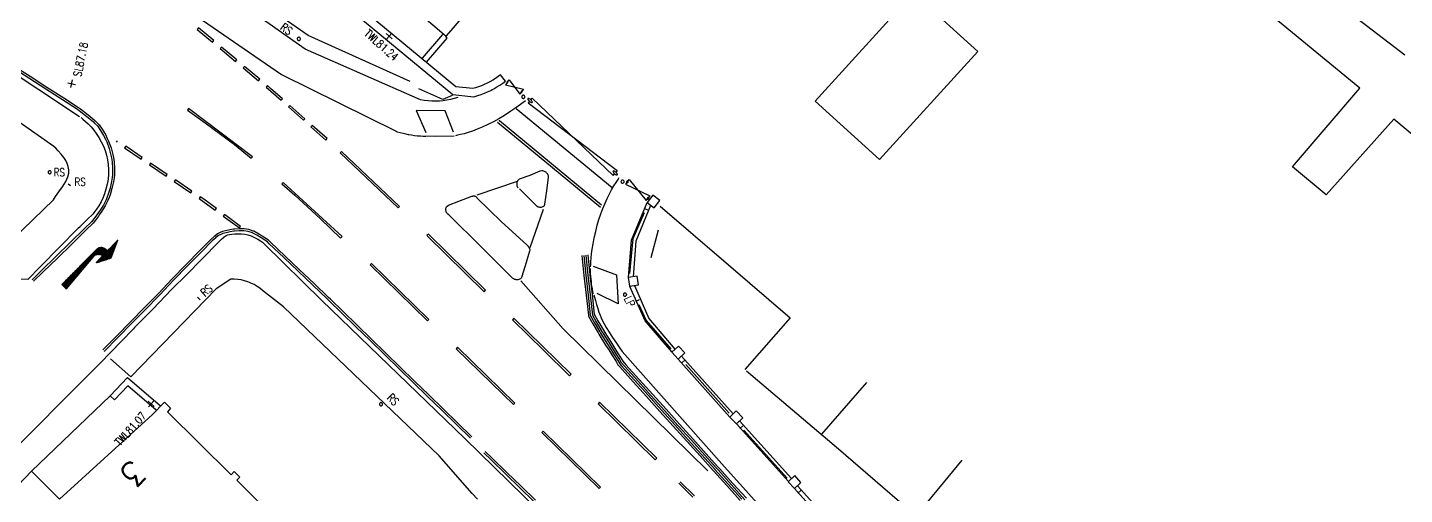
# Model space of a CAD drawing. Extents: x 427500 to 429848, y 434500 to 436505.
# Drawn here: x 429644.7 to 429713.6, y 434741.2 to 434764.6 of the extents above; entities that cross this region are included whole.
import ezdxf

# ---------------------------------------------------------------- set-up
doc = ezdxf.new("R2010")
doc.units = 0
doc.layers.get('0').update_dxf_attribs({"color": 222})
doc.layers.add('LPTIP_Ex_Base', color=8, linetype='Continuous')
doc.styles.add('MtXpl_Romans', font='romans__.ttf')
doc.styles.get("Standard").update_dxf_attribs({"font": 'romans.shx'})

# ---------------------------------------------------------------- blocks, each defined once
blk = doc.blocks.new('MH_LINE')
at = {"color": 0, "linetype": 'ByBlock', "flags": 128}
blk.add_lwpolyline([(-0.5, 0), (0.5, 0)], dxfattribs=at)
blk = doc.blocks.new('FENCE_UP')
at = {"color": 0, "linetype": 'ByBlock', "flags": 128}
blk.add_lwpolyline([(0, 0.5), (0, -0.5)], dxfattribs=at)
blk = doc.blocks.new('GATE')
at = {"color": 0, "linetype": 'ByBlock', "flags": 128}
for points in [[(-0.450902, 0), (-0.451904, 0.007014), (-0.455912, 0.014028), (-0.460922, 0.019038), (-0.467936, 0.023046), (-0.475952, 0.024048), (-0.482966, 0.023046), (-0.48998, 0.019038), (-0.49499, 0.014028), (-0.498998, 0.007014), (-0.5, 0), (-0.498998, -0.007014), (-0.49499, -0.014028), (-0.48998, -0.019038), (-0.482966, -0.023046), (-0.475952, -0.024048), (-0.467936, -0.023046), (-0.460922, -0.019038), (-0.455912, -0.014028), (-0.451904, -0.007014)], [(-0.475952, 0.024048), (-0.475952, 0.078156), (0.475952, -0.078156), (0.475952, -0.024048)], [(-0.475952, -0.024048), (-0.475952, -0.078156), (0.475952, 0.078156), (0.475952, 0.024048)], [(-0.450902, 0), (-0.451904, -0.007014)], [(0.5, 0), (0.498998, 0.007014), (0.49499, 0.014028), (0.48998, 0.019038), (0.482966, 0.023046), (0.475952, 0.024048), (0.467936, 0.023046), (0.460922, 0.019038), (0.455912, 0.014028), (0.451904, 0.007014), (0.450902, 0), (0.451904, -0.007014), (0.455912, -0.014028), (0.460922, -0.019038), (0.467936, -0.023046), (0.475952, -0.024048), (0.482966, -0.023046), (0.48998, -0.019038), (0.49499, -0.014028), (0.498998, -0.007014)], [(0.5, 0), (0.498998, -0.007014)]]:
    blk.add_lwpolyline(points, dxfattribs=at)
blk = doc.blocks.new('CIRCL')
at = {"color": 0, "linetype": 'ByBlock', "flags": 128}
for points in [[(0.5, 0), (0.475, 0.154), (0.404, 0.293), (0.293, 0.404), (0.154, 0.475), (0, 0.5), (-0.154, 0.475), (-0.293, 0.404), (-0.404, 0.293), (-0.475, 0.154), (-0.5, 0), (-0.475, -0.154), (-0.404, -0.293), (-0.293, -0.404), (-0.154, -0.475), (0, -0.5), (0.154, -0.475), (0.293, -0.404), (0.404, -0.293), (0.475, -0.154)], [(0.5, 0), (0.475, -0.154)]]:
    blk.add_lwpolyline(points, dxfattribs=at)
blk = doc.blocks.new('MH_ARROW_4')
at = {"color": 0, "linetype": 'ByBlock', "flags": 128}
for points in [[(-0.5, -0.010678), (-0.266291, 0.079733)], [(-0.302615, 0.003094), (-0.5, -0.010678)], [(-0.320178, 0.001896), (-0.467768, 0.001896)], [(-0.19534, 0.004391), (-0.461381, 0.004391)], [(-0.196238, 0.006886), (-0.454895, 0.006886)], [(-0.197036, 0.00938), (-0.448408, 0.00938)], [(-0.17618, 0.011875), (-0.442022, 0.011875)], [(-0.140255, 0.01427), (-0.435535, 0.01427)], [(-0.104231, 0.016865), (-0.429049, 0.016865)], [(-0.068307, 0.019359), (-0.422662, 0.019359)], [(-0.072598, 0.021754), (-0.416176, 0.021754)], [(-0.08098, 0.024349), (-0.409789, 0.024349)], [(-0.089263, 0.026844), (-0.403303, 0.026844)], [(-0.097645, 0.029338), (-0.396817, 0.029338)], [(-0.106027, 0.031833), (-0.39043, 0.031833)], [(-0.11431, 0.034328), (-0.383944, 0.034328)], [(-0.122692, 0.036723), (-0.377457, 0.036723)], [(-0.130975, 0.039218), (-0.371071, 0.039218)], [(-0.139357, 0.041812), (-0.364584, 0.041812)], [(-0.14764, 0.044307), (-0.358098, 0.044307)], [(-0.156022, 0.046802), (-0.351711, 0.046802)], [(-0.164305, 0.049296), (-0.345225, 0.049296)], [(-0.172687, 0.051791), (-0.338838, 0.051791)], [(-0.18097, 0.054286), (-0.332352, 0.054286)], [(-0.189352, 0.056781), (-0.325866, 0.056781)], [(-0.197635, 0.059276), (-0.319479, 0.059276)], [(-0.206017, 0.06177), (-0.312993, 0.06177)], [(-0.2144, 0.064265), (-0.306506, 0.064265)], [(-0.294531, -0.022553), (-0.302615, 0.003094)], [(-0.194442, 0.001896), (-0.302215, 0.001896)], [(-0.222682, 0.06676), (-0.30012, 0.06676)], [(-0.231065, 0.069255), (-0.293633, 0.069255)], [(-0.239347, 0.071749), (-0.287147, 0.071749)], [(-0.24773, 0.074244), (-0.28076, 0.074244)], [(-0.256012, 0.076639), (-0.274274, 0.076639)], [(-0.264395, 0.079234), (-0.267887, 0.079234)], [(-0.266291, 0.079733), (-0.065013, 0.019559)], [(-0.065013, 0.019559), (-0.197435, 0.010378)], [(-0.197435, 0.010378), (-0.19045, -0.00968)], [(-0.117603, -0.049097), (0.495709, 0.020158)], [(0.497006, 0.001896), (0.333649, 0.001896)], [(0.496807, 0.004391), (0.355703, 0.004391)], [(0.496607, 0.006886), (0.377857, 0.006886)], [(0.496507, 0.00938), (0.39991, 0.00938)], [(0.496308, 0.011875), (0.422064, 0.011875)], [(0.496108, 0.01427), (0.444117, 0.01427)], [(0.495909, 0.016865), (0.466271, 0.016865)], [(0.495809, 0.019359), (0.488424, 0.019359)], [(0.495709, 0.020158), (0.5, -0.041413)], [(-0.464075, -0.008083), (-0.493613, -0.008083)], [(-0.428051, -0.005588), (-0.487127, -0.005588)], [(-0.392127, -0.003094), (-0.48074, -0.003094)], [(-0.356102, -0.000699), (-0.474254, -0.000699)], [(-0.193544, -0.000699), (-0.301417, -0.000699)], [(-0.192745, -0.003094), (-0.300619, -0.003094)], [(-0.191847, -0.005588), (-0.29992, -0.005588)], [(-0.190949, -0.008083), (-0.299122, -0.008083)], [(-0.189352, -0.010578), (-0.298324, -0.010578)], [(-0.186558, -0.013073), (-0.297525, -0.013073)], [(-0.183764, -0.015567), (-0.296727, -0.015567)], [(-0.18097, -0.018062), (-0.295929, -0.018062)], [(-0.178076, -0.020557), (-0.29513, -0.020557)], [(-0.285351, -0.04281), (-0.294531, -0.022553)], [(-0.175282, -0.023151), (-0.294332, -0.023151)], [(-0.172488, -0.025546), (-0.293134, -0.025546)], [(-0.169694, -0.028041), (-0.292037, -0.028041)], [(-0.165203, -0.030536), (-0.290939, -0.030536)], [(-0.160413, -0.033031), (-0.289841, -0.033031)], [(-0.155623, -0.035525), (-0.288644, -0.035525)], [(-0.150833, -0.03812), (-0.287546, -0.03812)], [(-0.145345, -0.040515), (-0.286448, -0.040515)], [(-0.267688, -0.06187), (-0.285351, -0.04281)], [(-0.137262, -0.04301), (-0.285251, -0.04301)], [(-0.129079, -0.045504), (-0.282856, -0.045504)], [(-0.120896, -0.047999), (-0.280561, -0.047999)], [(0.331155, -0.050494), (-0.278266, -0.050494)], [(0.285051, -0.052989), (-0.275871, -0.052989)], [(0.239048, -0.055483), (-0.273575, -0.055483)], [(0.193045, -0.057978), (-0.27128, -0.057978)], [(0.146941, -0.060573), (-0.268985, -0.060573)], [(-0.23805, -0.077338), (-0.267688, -0.06187)], [(0.100938, -0.062968), (-0.265492, -0.062968)], [(0.054935, -0.065463), (-0.260703, -0.065463)], [(0.008831, -0.067957), (-0.255913, -0.067957)], [(-0.037172, -0.070452), (-0.251123, -0.070452)], [(-0.083175, -0.072947), (-0.246333, -0.072947)], [(-0.129279, -0.075442), (-0.241543, -0.075442)], [(-0.207015, -0.079733), (-0.23805, -0.077338)], [(-0.175282, -0.077936), (-0.229169, -0.077936)], [(0.5, -0.041413), (-0.207015, -0.079733)], [(-0.19045, -0.00968), (-0.169195, -0.02854)], [(-0.169195, -0.02854), (-0.146842, -0.040116)], [(-0.146842, -0.040116), (-0.117603, -0.049097)], [(0.377158, -0.047999), (-0.108522, -0.047999)], [(0.423161, -0.045504), (-0.086468, -0.045504)], [(0.469265, -0.04301), (-0.064315, -0.04301)], [(0.4999, -0.040515), (-0.042261, -0.040515)], [(0.4998, -0.03812), (-0.020108, -0.03812)], [(0.499601, -0.035525), (0.001946, -0.035525)], [(0.499401, -0.033031), (0.024099, -0.033031)], [(0.499202, -0.030536), (0.046253, -0.030536)], [(0.499102, -0.028041), (0.068307, -0.028041)], [(0.498902, -0.025546), (0.09046, -0.025546)], [(0.498703, -0.023151), (0.112514, -0.023151)], [(0.498503, -0.020557), (0.134667, -0.020557)], [(0.498403, -0.018062), (0.156721, -0.018062)], [(0.498204, -0.015567), (0.178874, -0.015567)], [(0.498004, -0.013073), (0.200928, -0.013073)], [(0.497904, -0.010578), (0.223082, -0.010578)], [(0.497705, -0.008083), (0.245235, -0.008083)], [(0.497505, -0.005588), (0.267289, -0.005588)], [(0.497306, -0.003094), (0.289442, -0.003094)], [(0.497206, -0.000699), (0.311496, -0.000699)]]:
    blk.add_lwpolyline(points, dxfattribs=at)
at = {"color": 0}
blk.add_point((-0.5, -0.010578), dxfattribs=at)
blk = doc.blocks.new('SPOT')
at = {"color": 0, "linetype": 'ByBlock', "flags": 128}
for points in [[(-0.5, 0), (0.5, 0)], [(0, 0.5), (0, -0.5)]]:
    blk.add_lwpolyline(points, dxfattribs=at)

msp = doc.modelspace()

# ---------------------------------------------------------------- linework, layer by layer
at = {"layer": 'LPTIP_Ex_Base', "color": 251, "true_color": 0x636466}
for p, q in [((429711.35, 434761.55), (429691.53, 434777.86)), ((429713.6, 434763.2), (429706.3, 434768.8)), ((429684.121, 434760.907), (429689.028, 434766.308)), ((429689.028, 434766.308), (429692.242, 434763.387)), ((429692.242, 434763.387), (429687.335, 434757.987)), ((429707.98, 434757.62), (429711.35, 434761.55)), ((429687.335, 434757.987), (429684.121, 434760.907)), ((429713.05, 434760), (429709.66, 434756.22)), ((429735.9, 434740.71), (429713.05, 434760)), ((429709.66, 434756.22), (429707.98, 434757.62)), ((429625.55, 434724.934), (429648.379, 434747.784)), ((429648.379, 434747.784), (429648.379, 434747.784)), ((429648.379, 434747.784), (429648.379, 434747.784)), ((429648.876, 434746.158), (429644.95, 434742.384)), ((429646.35, 434740.984), (429650.999, 434745.225)), ((429644.95, 434742.384), (429640.35, 434737.584)), ((429644.95, 434742.384), (429646.35, 434740.984))]:
    msp.add_line(p, q, dxfattribs=at)
at = {"layer": 'LPTIP_Ex_Base', "color": 251, "true_color": 0x636466, "flags": 128}
for points in [[(429666.762, 434765.435), (429666.03, 434764.576), (429665.663, 434764.145), (429665.568, 434764.226), (429656.723, 434771.789), (429649.374, 434778.093), (429650.322, 434779.15)], [(429647.471, 434776.586), (429666.002, 434761.231), (429667.049, 434761.121), (429667.251, 434761.178), (429667.418, 434761.232), (429667.582, 434761.294), (429667.744, 434761.362), (429667.901, 434761.437), (429667.977, 434761.476), (429668.059, 434761.52), (429668.21, 434761.608), (429668.358, 434761.702), (429668.501, 434761.803), (429668.638, 434761.907), (429668.394, 434762.225), (429668.265, 434762.126), (429668.135, 434762.035), (429668.001, 434761.949), (429667.863, 434761.869), (429667.79, 434761.83), (429667.724, 434761.796), (429667.58, 434761.727), (429667.434, 434761.665), (429667.285, 434761.61), (429667.134, 434761.56), (429667.014, 434761.527), (429666.164, 434761.616), (429648.048, 434776.626)], [(429637.274, 434775.552), (429647.261, 434769.048), (429652.165, 434765.872), (429657.435, 434762.239), (429663.172, 434759.394), (429663.232, 434759.361), (429663.374, 434759.324), (429663.516, 434759.29), (429663.659, 434759.259), (429663.772, 434759.237), (429663.802, 434759.232), (429663.946, 434759.208), (429664.091, 434759.188), (429664.236, 434759.172), (429664.382, 434759.159), (429664.528, 434759.149), (429664.674, 434759.143)], [(429663.879, 434761.878), (429658.773, 434764.178), (429653.923, 434767.568), (429648.976, 434770.875), (429645.387, 434773.157), (429647.271, 434775.373)], [(429627.761, 434772.776), (429628.899, 434772.097), (429634.385, 434768.695), (429643.213, 434762.86), (429647.338, 434760.13)], [(429666.258, 434761.087), (429666.078, 434761.031), (429665.894, 434760.985), (429665.709, 434760.949), (429665.606, 434760.933), (429665.522, 434760.922), (429665.334, 434760.905), (429665.145, 434760.898), (429664.956, 434760.9), (429664.768, 434760.913), (429664.581, 434760.935), (429664.394, 434760.968), (429658.621, 434763.507), (429653.398, 434767.197), (429646.517, 434771.691), (429645.604, 434770.434)], [(429653.989, 434763.85), (429654.053, 434763.927), (429653.287, 434764.57), (429653.223, 434764.493), (429653.989, 434763.85)], [(429665.487, 434764.24), (429664.467, 434763.051)], [(429664.697, 434762.845), (429665.718, 434764.058), (429665.663, 434764.145)], [(429655.138, 434762.886), (429655.202, 434762.962), (429654.436, 434763.605), (429654.372, 434763.529), (429655.138, 434762.886)], [(429644.034, 434762.69), (429644.873, 434762.147), (429645.713, 434761.604), (429646.553, 434761.061), (429647.3, 434760.578), (429647.391, 434760.51), (429647.783, 434760.215), (429648.101, 434759.946), (429648.171, 434759.872), (429648.32, 434759.715), (429648.477, 434759.495), (429648.638, 434759.228), (429648.735, 434759.035), (429648.801, 434758.905), (429648.924, 434758.571), (429649.015, 434758.222), (429649.04, 434758.072), (429649.074, 434757.869), (429649.1, 434757.535), (429649.091, 434757.199), (429649.072, 434757.062), (429649.043, 434756.857), (429648.967, 434756.53), (429648.871, 434756.216), (429648.823, 434756.085), (429648.764, 434755.923), (429648.633, 434755.653), (429648.467, 434755.389), (429648.332, 434755.203), (429648.292, 434755.149), (429648.138, 434754.948), (429648.025, 434754.798), (429647.668, 434754.448), (429646.953, 434753.749), (429646.238, 434753.05), (429645.522, 434752.351), (429645.05, 434751.89), (429645.05, 434751.89)], [(429643.992, 434753.982), (429646.039, 434755.965), (429646.151, 434756.126), (429646.317, 434756.356), (429646.499, 434756.62), (429646.66, 434756.882), (429646.764, 434757.109), (429646.803, 434757.295), (429646.803, 434757.465), (429646.773, 434757.624), (429646.721, 434757.777), (429646.655, 434757.928), (429646.559, 434758.088), (429646.426, 434758.253), (429646.283, 434758.409), (429646.155, 434758.541), (429646.067, 434758.635), (429641.172, 434762.047)], [(429643.979, 434762.606), (429644.819, 434762.063), (429645.659, 434761.52), (429646.499, 434760.977), (429647.24, 434760.498), (429647.331, 434760.43), (429647.718, 434760.138), (429648.037, 434759.869), (429648.098, 434759.804), (429648.238, 434759.657), (429648.395, 434759.437), (429648.552, 434759.176), (429648.646, 434758.99), (429648.707, 434758.871), (429648.831, 434758.536), (429648.918, 434758.197), (429648.942, 434758.055), (429648.974, 434757.861), (429649.001, 434757.527), (429648.991, 434757.202), (429648.973, 434757.076), (429648.945, 434756.879), (429648.87, 434756.553), (429648.776, 434756.245), (429648.73, 434756.119), (429648.674, 434755.967), (429648.543, 434755.697), (429648.382, 434755.442), (429648.251, 434755.262), (429648.213, 434755.21), (429648.059, 434755.009), (429647.945, 434754.858), (429647.598, 434754.519), (429646.883, 434753.82), (429646.168, 434753.122), (429645.452, 434752.423), (429644.98, 434751.961), (429644.98, 434751.961)], [(429656.286, 434761.921), (429656.351, 434761.998), (429655.585, 434762.641), (429655.521, 434762.564), (429656.286, 434761.921)], [(429657.42, 434760.941), (429657.486, 434761.016), (429656.899, 434761.538), (429656.734, 434761.676), (429656.669, 434761.6), (429657.42, 434760.941)], [(429665.978, 434761.182), (429665.513, 434760.985), (429664.302, 434761.513)], [(429658.542, 434759.945), (429658.608, 434760.02), (429657.86, 434760.684), (429657.794, 434760.609), (429658.542, 434759.945)], [(429669.639, 434760.917), (429669.458, 434760.789), (429669.201, 434760.605), (429668.901, 434760.394), (429668.592, 434760.186), (429668.305, 434760.009), (429668.033, 434759.862), (429667.755, 434759.727), (429667.481, 434759.604), (429667.222, 434759.495), (429666.989, 434759.403), (429666.775, 434759.328), (429666.574, 434759.27), (429666.395, 434759.226), (429666.247, 434759.192), (429666.138, 434759.166)], [(429647.43, 434760.074), (429647.517, 434759.995), (429647.64, 434759.887), (429647.783, 434759.757), (429647.928, 434759.609), (429648.061, 434759.449), (429648.185, 434759.273), (429648.313, 434759.079), (429648.435, 434758.87), (429648.544, 434758.653), (429648.631, 434758.432), (429648.697, 434758.205), (429648.748, 434757.967), (429648.783, 434757.725), (429648.799, 434757.48), (429648.797, 434757.239), (429648.772, 434756.996), (429648.725, 434756.746), (429648.661, 434756.499), (429648.588, 434756.265), (429648.511, 434756.053), (429648.42, 434755.855), (429648.31, 434755.667), (429648.199, 434755.497), (429648.101, 434755.355), (429648.032, 434755.253), (429647.716, 434754.964), (429647.353, 434754.608)], [(429652.801, 434760.533), (429652.743, 434760.452), (429653.63, 434759.814), (429655.084, 434758.723), (429655.932, 434758.043), (429655.994, 434758.121), (429652.801, 434760.533)], [(429666.043, 434759.354), (429665.63, 434760.42), (429664.177, 434760.436), (429664.659, 434759.328)], [(429673.442, 434755.687), (429668.337, 434759.919)], [(429669.18, 434760.534), (429673.964, 434756.582)], [(429659.664, 434758.95), (429659.73, 434759.024), (429658.982, 434759.688), (429658.916, 434759.613), (429659.664, 434758.95)], [(429673.392, 434755.579), (429670.993, 434757.561), (429668.237, 434759.829)], [(429649.187, 434758.839), (429649.243, 434758.921), (429649.243, 434758.921)], [(429650.428, 434757.996), (429650.484, 434758.079), (429649.657, 434758.64), (429649.601, 434758.558), (429650.428, 434757.996)], [(429666.065, 434759.148), (429665.147, 434759.128), (429664.712, 434759.146)], [(429660.442, 434758.383), (429660.373, 434758.311), (429663.276, 434755.558), (429663.344, 434755.631), (429660.442, 434758.383)], [(429651.669, 434757.153), (429651.725, 434757.236), (429650.898, 434757.798), (429650.842, 434757.715), (429651.669, 434757.153)], [(429669.341, 434756.508), (429669.734, 434756.115), (429670.143, 434755.709), (429670.195, 434755.663), (429670.23, 434755.638), (429670.268, 434755.617), (429670.309, 434755.603), (429670.343, 434755.596), (429670.351, 434755.594), (429670.394, 434755.592), (429670.437, 434755.596), (429670.479, 434755.606), (429670.52, 434755.622), (429670.557, 434755.644), (429670.591, 434755.67), (429670.612, 434755.746), (429670.71, 434756.415), (429670.781, 434757.097), (429670.782, 434757.16), (429670.768, 434757.201), (429670.748, 434757.241), (429670.724, 434757.277), (429670.696, 434757.311), (429670.664, 434757.341), (429670.653, 434757.349), (429670.628, 434757.366), (429670.589, 434757.387), (429670.548, 434757.403), (429670.506, 434757.414), (429670.462, 434757.42), (429670.356, 434757.391), (429669.856, 434757.18), (429669.329, 434757.001), (429669.266, 434756.94), (429669.242, 434756.906), (429669.223, 434756.868), (429669.209, 434756.829), (429669.201, 434756.788), (429669.199, 434756.762), (429669.199, 434756.747), (429669.202, 434756.705), (429669.212, 434756.664), (429669.226, 434756.625), (429669.246, 434756.589), (429669.271, 434756.555)], [(429652.91, 434756.311), (429652.966, 434756.393), (429652.139, 434756.955), (429652.083, 434756.872), (429652.91, 434756.311)], [(429657.527, 434756.834), (429657.461, 434756.758), (429658.112, 434756.188), (429659.392, 434755.004), (429660.399, 434754.048), (429660.468, 434754.121), (429657.527, 434756.834)], [(429669.217, 434756.883), (429667.211, 434756.187)], [(429672.896, 434752.601), (429672.902, 434752.714), (429672.908, 434752.866), (429672.919, 434753.053), (429672.938, 434753.265), (429672.971, 434753.496), (429673.019, 434753.758), (429673.078, 434754.056), (429673.148, 434754.372), (429673.225, 434754.686), (429673.309, 434754.979), (429673.403, 434755.255), (429673.508, 434755.527), (429673.618, 434755.789), (429673.729, 434756.035), (429673.836, 434756.259), (429673.945, 434756.467), (429674.059, 434756.663), (429674.169, 434756.837), (429674.263, 434756.982), (429674.329, 434757.087)], [(429654.131, 434755.444), (429654.191, 434755.524), (429653.556, 434755.992), (429653.38, 434756.113), (429653.323, 434756.03), (429654.131, 434755.444)], [(429674.792, 434752.083), (429674.936, 434753.944), (429675.714, 434755.82)], [(429655.338, 434754.553), (429655.397, 434754.634), (429654.593, 434755.227), (429654.534, 434755.147), (429655.338, 434754.553)], [(429669.869, 434753.569), (429670.545, 434755.491)], [(429675.577, 434755.309), (429674.996, 434754.003), (429674.831, 434752.269)], [(429675.894, 434755.68), (429675.152, 434753.892), (429675.015, 434752.116)], [(429675.74, 434755.675), (429675.74, 434755.675)], [(429676.364, 434755.651), (429679.779, 434752.708), (429682.866, 434750.052), (429680.606, 434747.466)], [(429645.373, 434752.611), (429645.429, 434752.653), (429646.317, 434753.552), (429647.298, 434754.556), (429647.353, 434754.608)], [(429666.964, 434744.105), (429666.247, 434744.803), (429665.531, 434745.5), (429664.814, 434746.198), (429664.098, 434746.895), (429663.381, 434747.593), (429662.664, 434748.29), (429661.948, 434748.988), (429661.231, 434749.685), (429660.515, 434750.383), (429659.883, 434750.998), (429659.797, 434751.08), (429659.073, 434751.769), (429658.348, 434752.459), (429657.624, 434753.148), (429656.9, 434753.838), (429656.792, 434753.94), (429656.656, 434754.028), (429656.475, 434754.149), (429656.263, 434754.281), (429656.053, 434754.39), (429656.03, 434754.401), (429655.811, 434754.477), (429655.579, 434754.51), (429655.333, 434754.515), (429655.088, 434754.497), (429655.041, 434754.49), (429654.851, 434754.461), (429654.648, 434754.416), (429654.49, 434754.373), (429654.369, 434754.329), (429654.249, 434754.261), (429654.105, 434754.15), (429654.093, 434754.14), (429653.901, 434753.972), (429653.377, 434753.437), (429652.677, 434752.723), (429651.977, 434752.009), (429651.735, 434751.762), (429651.29, 434751.28), (429651.206, 434751.189), (429650.592, 434750.566), (429649.891, 434749.853), (429649.189, 434749.141), (429648.508, 434748.45), (429648.508, 434748.45)], [(429666.894, 434744.034), (429666.178, 434744.731), (429665.461, 434745.429), (429664.744, 434746.126), (429664.028, 434746.824), (429663.311, 434747.521), (429662.595, 434748.219), (429661.878, 434748.916), (429661.162, 434749.614), (429660.445, 434750.311), (429659.814, 434750.926), (429659.728, 434751.007), (429659.004, 434751.697), (429658.279, 434752.386), (429657.555, 434753.076), (429656.831, 434753.766), (429656.738, 434753.856), (429656.602, 434753.944), (429656.419, 434754.066), (429656.21, 434754.196), (429656.007, 434754.301), (429655.997, 434754.307), (429655.779, 434754.382), (429655.565, 434754.411), (429655.332, 434754.415), (429655.095, 434754.397), (429655.056, 434754.391), (429654.873, 434754.364), (429654.67, 434754.318), (429654.516, 434754.276), (429654.403, 434754.235), (429654.299, 434754.175), (429654.166, 434754.071), (429654.159, 434754.064), (429653.973, 434753.902), (429653.448, 434753.367), (429652.748, 434752.653), (429652.048, 434751.939), (429651.808, 434751.694), (429651.364, 434751.212), (429651.278, 434751.119), (429650.664, 434750.496), (429649.962, 434749.783), (429649.26, 434749.071), (429648.58, 434748.38), (429648.58, 434748.38)], [(429652.015, 434751.539), (429652.655, 434752.169), (429654.304, 434753.866), (429654.436, 434753.99), (429654.581, 434754.102), (429654.682, 434754.17), (429654.764, 434754.207), (429654.85, 434754.228), (429654.962, 434754.247), (429655.106, 434754.263), (429655.267, 434754.268), (429655.437, 434754.262), (429655.606, 434754.242), (429655.767, 434754.209), (429655.927, 434754.152), (429656.093, 434754.073), (429656.251, 434753.986), (429656.388, 434753.905), (429656.491, 434753.844), (429656.577, 434753.759), (429659.458, 434750.918), (429666.605, 434744.014), (429673.949, 434736.834)], [(429664.783, 434754.24), (429664.712, 434754.169), (429667.565, 434751.365), (429667.635, 434751.436), (429664.783, 434754.24)], [(429672.451, 434753.171), (429672.56, 434752.177), (429672.67, 434751.183), (429672.78, 434750.189), (429672.789, 434750.137), (429673.001, 434749.754), (429673.273, 434749.298), (429673.308, 434749.24), (429673.645, 434748.694), (429673.799, 434748.447), (429673.95, 434748.204), (429674.163, 434747.863), (429674.262, 434747.706), (429674.352, 434747.605), (429675.021, 434746.862), (429675.689, 434746.118), (429676.358, 434745.375), (429677.027, 434744.631), (429677.696, 434743.888), (429678.365, 434743.145), (429679.022, 434742.414), (429679.034, 434742.401), (429679.704, 434741.659), (429680.374, 434740.917)], [(429672.55, 434753.182), (429672.66, 434752.188), (429672.769, 434751.194), (429672.879, 434750.2), (429672.877, 434750.185), (429673.089, 434749.802), (429673.359, 434749.35), (429673.393, 434749.293), (429673.73, 434748.746), (429673.884, 434748.5), (429674.035, 434748.257), (429674.248, 434747.916), (429674.347, 434747.759), (429674.426, 434747.672), (429675.095, 434746.929), (429675.764, 434746.185), (429676.433, 434745.442), (429677.101, 434744.698), (429677.77, 434743.955), (429678.439, 434743.212), (429679.096, 434742.481), (429679.108, 434742.468), (429679.778, 434741.726), (429680.448, 434740.984)], [(429672.65, 434753.193), (429672.759, 434752.199), (429672.869, 434751.205), (429672.984, 434750.198), (429672.987, 434750.193), (429673.175, 434749.852), (429673.478, 434749.345), (429673.49, 434749.326), (429673.815, 434748.799), (429674.016, 434748.476), (429674.12, 434748.31), (429674.332, 434747.97), (429674.422, 434747.827), (429674.584, 434747.645), (429675.253, 434746.902), (429675.922, 434746.159), (429676.591, 434745.415), (429677.26, 434744.672), (429677.929, 434743.928), (429678.597, 434743.185), (429679.17, 434742.548), (429679.267, 434742.442), (429679.937, 434741.699), (429680.607, 434740.957)], [(429672.749, 434753.204), (429672.859, 434752.21), (429672.968, 434751.216), (429673.071, 434750.247), (429673.074, 434750.241), (429673.261, 434749.903), (429673.564, 434749.396), (429673.575, 434749.379), (429673.899, 434748.852), (429674.101, 434748.529), (429674.205, 434748.362), (429674.417, 434748.022), (429674.507, 434747.88), (429674.659, 434747.712), (429675.328, 434746.969), (429675.996, 434746.226), (429676.665, 434745.482), (429677.334, 434744.739), (429678.003, 434743.995), (429678.672, 434743.252), (429679.244, 434742.615), (429679.341, 434742.509), (429680.011, 434741.766), (429680.681, 434741.024)], [(429645.373, 434752.611), (429644.759, 434751.983), (429641.53, 434752.081), (429641.214, 434751.769)], [(429661.946, 434752.773), (429661.877, 434752.701), (429664.74, 434749.908), (429664.81, 434749.98), (429661.946, 434752.773)], [(429673.029, 434751.253), (429673.005, 434751.378), (429672.983, 434751.504), (429672.963, 434751.63), (429672.946, 434751.757), (429672.93, 434751.884), (429672.921, 434751.968), (429672.917, 434752.011), (429672.905, 434752.138), (429672.896, 434752.265), (429672.889, 434752.393), (429672.884, 434752.521)], [(429673.027, 434752.644), (429674.187, 434752.202), (429674.269, 434750.765), (429673.217, 434751.28)], [(429667.237, 434740.98), (429666.973, 434741.271), (429665.321, 434743.147), (429657.536, 434750.61), (429656.5, 434751.427), (429656.364, 434751.534), (429656.221, 434751.631), (429656.072, 434751.717), (429655.916, 434751.793), (429655.842, 434751.824), (429655.756, 434751.857), (429655.591, 434751.909), (429655.423, 434751.95), (429655.252, 434751.978), (429655.08, 434751.995), (429654.908, 434751.999), (429654.184, 434751.506), (429649.902, 434747.108), (429648.899, 434748.003)], [(429669.403, 434751.907), (429671.523, 434749.499), (429678.758, 434742.399)], [(429676.95, 434748.352), (429675.619, 434749.899), (429674.848, 434751.632)], [(429675.081, 434751.669), (429675.808, 434750.016), (429677.105, 434748.487)], [(429652.015, 434751.539), (429651.964, 434751.491), (429650.997, 434750.481), (429650.1, 434749.57), (429650.044, 434749.506)], [(429673.058, 434751.203), (429673.091, 434751.085), (429673.137, 434750.918), (429673.192, 434750.723), (429673.252, 434750.525), (429673.313, 434750.345), (429673.371, 434750.192), (429673.427, 434750.05), (429673.49, 434749.908), (429673.568, 434749.752), (429673.67, 434749.572), (429673.814, 434749.34), (429673.996, 434749.066), (429674.185, 434748.787), (429674.353, 434748.543), (429674.469, 434748.374), (429679.456, 434742.75), (429687.305, 434734.012), (429694.539, 434726.875), (429703.289, 434718.145), (429712.045, 434709.659), (429720.189, 434701.7)], [(429675.15, 434751.098), (429675.15, 434751.098)], [(429675.31, 434750.731), (429675.664, 434749.916), (429676.896, 434748.5)], [(429669.062, 434750.034), (429668.991, 434749.963), (429670.559, 434748.422), (429671.845, 434747.16), (429671.915, 434747.231), (429669.062, 434750.034)], [(429648.379, 434747.784), (429649.433, 434748.87), (429650.044, 434749.506)], [(429666.241, 434748.583), (429666.172, 434748.511), (429668.516, 434746.224), (429669.033, 434745.717), (429669.103, 434745.788), (429666.241, 434748.583)], [(429679.852, 434745.093), (429677.277, 434747.987)], [(429677.389, 434748.022), (429677.389, 434748.022)], [(429677.435, 434748.135), (429680.013, 434745.245)], [(429677.654, 434747.722), (429679.812, 434745.278)], [(429651.172, 434745.429), (429649.764, 434746.654), (429649.093, 434745.951), (429648.876, 434746.158), (429649.744, 434747.068), (429651.392, 434745.659)], [(429717.099, 434716.172), (429709.979, 434722.255), (429701.382, 434729.64), (429692.869, 434736.937), (429685.278, 434743.487), (429680.689, 434747.381)], [(429684.454, 434744.229), (429686.709, 434746.815)], [(429650.999, 434745.225), (429651.587, 434745.838), (429651.901, 434745.528), (429651.744, 434745.354), (429654.923, 434742.196), (429655.083, 434742.36), (429655.351, 434742.083), (429655.208, 434741.926), (429658.704, 434738.422), (429658.856, 434738.584), (429659.165, 434738.284), (429657.725, 434736.785)], [(429673.343, 434745.83), (429673.272, 434745.759), (429676.127, 434742.957), (429676.197, 434743.028), (429673.343, 434745.83)], [(429680.342, 434744.894), (429682.941, 434742.019)], [(429670.53, 434744.387), (429670.46, 434744.315), (429673.314, 434741.513), (429673.384, 434741.584), (429670.53, 434744.387)], [(429682.778, 434741.868), (429680.184, 434744.744)], [(429680.294, 434744.73), (429680.294, 434744.73)], [(429680.561, 434744.432), (429682.72, 434742.026)], [(429670.141, 434740.928), (429669.424, 434741.625), (429668.707, 434742.321), (429667.989, 434743.018), (429667.626, 434743.371), (429667.626, 434743.371)], [(429670.072, 434740.856), (429669.354, 434741.553), (429668.637, 434742.25), (429667.92, 434742.946), (429667.557, 434743.299), (429667.557, 434743.299)], [(429691.453, 434742.936), (429689.265, 434740.28)], [(429677.298, 434741.783), (429678.011, 434741.081)], [(429677.369, 434741.854), (429678.081, 434741.152)], [(429683.084, 434741.508), (429685.645, 434738.653)], [(429683.191, 434741.497), (429683.191, 434741.497)], [(429685.809, 434738.796), (429683.237, 434741.654)]]:
    msp.add_lwpolyline(points, dxfattribs=at)
for points in [[(429668.982, 434752.048), (429667.416, 434753.614), (429665.809, 434755.208), (429665.761, 434755.248), (429665.728, 434755.277), (429665.701, 434755.312), (429665.68, 434755.35), (429665.665, 434755.391), (429665.657, 434755.434), (429665.656, 434755.446), (429665.656, 434755.478), (429665.661, 434755.521), (429665.674, 434755.563), (429665.693, 434755.603), (429665.718, 434755.639), (429665.785, 434755.692), (429666.304, 434755.888), (429666.953, 434756.138), (429667.001, 434756.15), (429667.023, 434756.157), (429667.046, 434756.16), (429667.069, 434756.16), (429667.092, 434756.156), (429667.113, 434756.15), (429667.115, 434756.149), (429667.136, 434756.139), (429667.155, 434756.127), (429667.173, 434756.111), (429667.188, 434756.094), (429667.2, 434756.074), (429667.213, 434756.056), (429668.433, 434754.864), (429669.703, 434753.711), (429669.767, 434753.637), (429669.779, 434753.62), (429669.791, 434753.603), (429669.803, 434753.586), (429669.813, 434753.568), (429669.823, 434753.55), (429669.828, 434753.542), (429669.833, 434753.532), (429669.841, 434753.513), (429669.849, 434753.494), (429669.857, 434753.474), (429669.863, 434753.455), (429669.844, 434753.392), (429669.628, 434752.667), (429669.447, 434752.078), (429669.418, 434752.04), (429669.383, 434752.013), (429669.345, 434751.992), (429669.304, 434751.976), (429669.262, 434751.965), (429669.218, 434751.961), (429669.193, 434751.961), (429669.175, 434751.962), (429669.132, 434751.97), (429669.09, 434751.983), (429669.051, 434752.002), (429669.015, 434752.027)], [(429675.716, 434755.825), (429676.074, 434755.553), (429676.359, 434755.929), (429676, 434756.201)], [(429674.839, 434751.645), (429675.284, 434751.712), (429675.22, 434752.139), (429674.775, 434752.072)], [(429677.27, 434747.994), (429677.601, 434748.298), (429677.283, 434748.645), (429676.952, 434748.34)], [(429680.182, 434744.746), (429680.505, 434745.059), (429680.178, 434745.398), (429679.854, 434745.085)], [(429683.079, 434741.516), (429683.409, 434741.822), (429683.098, 434742.159), (429682.767, 434741.853)]]:
    msp.add_lwpolyline(points, close=True, dxfattribs=at)
at = {"layer": 'LPTIP_Ex_Base', "color": 251, "true_color": 0x636466}
msp.add_point((429668.337, 434759.919), dxfattribs=at)

# ---------------------------------------------------------------- block references
for name, p, xscale, yscale, zscale, rotation in [('CIRCL', (429658.308, 434764.017), 0.16, 0.16, 0.16, 327.1551230000001), ('SPOT', (429662.822, 434764.15), 0.4, 0.4, 0.4, 318.486938), ('SPOT', (429646.955, 434761.778), 0.4, 0.4, 0.4, 78.465279), ('GATE', (429669.09, 434761.607), 0.901063, 2, 0.901063, 326.745336), ('CIRCL', (429669.529, 434761.116), 0.16, 0.16, 0.16, 139.465422), ('GATE', (429671.996, 434759.119), 5.879752, 2, 5.879752, 319.54484), ('CIRCL', (429645.851, 434757.34), 0.16, 0.16, 0.16, 146.057678), ('MH_LINE', (429646.833, 434756.701), 0.152884, 0.152884, 0.152884, 145.305013), ('CIRCL', (429674.491, 434756.873), 0.16, 0.16, 0.16, 139.465422), ('GATE', (429675.247, 434756.453), 1.386959, 2, 1.386959, 321.658261), ('FENCE_UP', (429675.659, 434755.492), 0.2, 0.2, 0.2, 246.0222), ('MH_LINE', (429676.082, 434753.746), 1.430555, 1.430555, 1.430555, 255.299551), ('MH_ARROW_4', (429647.936, 434752.732), 3.547184, 5, 3.547184, 220.8560649999999), ('MH_LINE', (429653.314, 434751.026), 0.183344, 0.183344, 0.183344, 135.83879), ('CIRCL', (429674.611, 434751.22), 0.16, 0.16, 0.16, 13.379824), ('FENCE_UP', (429675.23, 434750.915), 0.2, 0.2, 0.2, 293.507688), ('FENCE_UP', (429677.521, 434747.872), 0.2, 0.2, 0.2, 311.44595), ('SPOT', (429650.925, 434745.747), 0.4, 0.4, 0.4, 48.22861099999999), ('CIRCL', (429662.414, 434745.732), 0.16, 0.16, 0.16, 144.199175), ('FENCE_UP', (429680.427, 434744.581), 0.2, 0.2, 0.2, 311.907562), ('FENCE_UP', (429683.324, 434741.348), 0.2, 0.2, 0.2, 311.9054790000001)]:
    msp.add_blockref(name, p, dxfattribs=dict(at, xscale=xscale, yscale=yscale, zscale=zscale, rotation=rotation))

# ---------------------------------------------------------------- texts
at = {"layer": 'LPTIP_Ex_Base', "color": 251, "true_color": 0x636466, "width": 0.8}
for s, rotation, p in [('RS', -36.52889, (429657.348, 434764.52)), ('TWL81.24', 318.48694, (429661.548, 434764.225)), ('SL87.18', 78.46528, (429647.421, 434762.092)), ('RS', 41.39861, (429653.612, 434751.096)), ('LP', -64.22166, (429674.553, 434751.022)), ('RS', -45.56722, (429662.68, 434746.028)), ('TWL81.07', 48.22861, (429649.374, 434743.612))]:
    msp.add_text(s, height=0.4, rotation=rotation, dxfattribs=at).set_placement(p)
for p in [(429646.051, 434757.14), (429647.096, 434756.657)]:
    msp.add_text('RS', height=0.4, dxfattribs=at).set_placement(p)
at = {"layer": 'LPTIP_Ex_Base', "color": 251, "true_color": 0x636466, "style": 'MtXpl_Romans'}
msp.add_text('3', height=1.2, rotation=226.7, dxfattribs=at).set_placement((429649.954, 434743.047))

doc.saveas('drawing.dxf')
